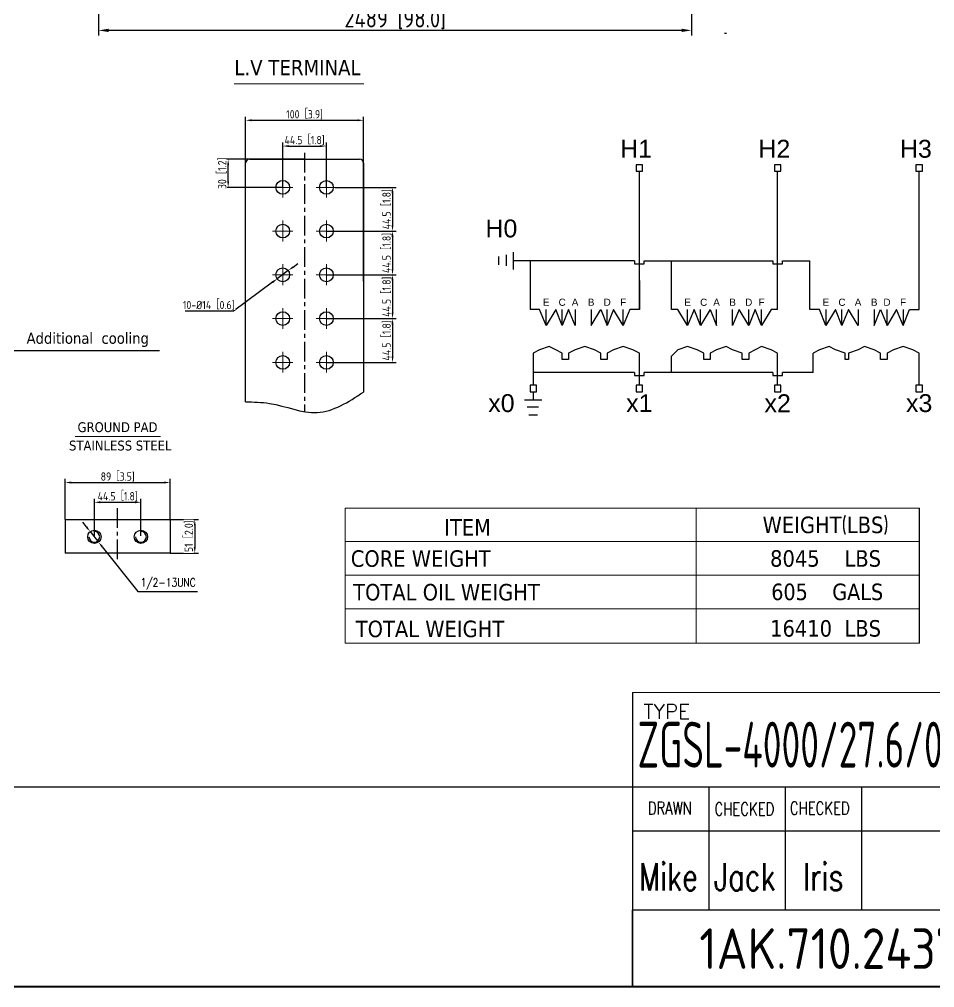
# Model space of a CAD drawing. Header units: millimetres. Extents: x 183355 to 194386, y -190559 to -183233.
# Drawn here: x 187195 to 191037, y -190292 to -186230 of the extents above; entities that cross this region are included whole.
import ezdxf
from ezdxf.enums import TextEntityAlignment as Align

# ---------------------------------------------------------------- set-up
doc = ezdxf.new("R2010")
doc.units = ezdxf.units.MM
doc.header["$LTSCALE"] = 13
for name, pattern in [('CENTERX2', [101.6, 63.5, -12.7, 12.7, -12.7]), ('DASHED', [0.75, 0.5, -0.25]), ('点画线', [18, 12, -2, 2, -2])]:
    doc.linetypes.add(name, pattern=pattern)
for name, color, linetype in [('1', 4, 'Continuous'), ('2', 3, 'Continuous'), ('4虚线层', 6, 'DASHED')]:
    doc.layers.add(name, color=color, linetype=linetype)
for name, color, linetype, lineweight in [('2细实线', 3, 'Continuous', 20), ('中心线层', 1, '点画线', 18), ('标注、文本', 3, 'Continuous', 25), ('铁心', 3, 'Continuous', 0)]:
    doc.layers.add(name, color=color, linetype=linetype, lineweight=lineweight)
doc.styles.add('Note Text (ANSI)', font='arial.ttf')
doc.styles.add('ROMANS', font='romans.shx', dxfattribs={"bigfont": 'whgtxt.shx'})
doc.styles.get("Standard").update_dxf_attribs({"font": 'gbenor.shx', "bigfont": 'gbcbig.shx'})
doc.styles.add('Tahoma$001', font='tahoma.ttf', dxfattribs={"height": 2.159784})
doc.styles.add('Tahoma_txtstyle_30.51_0_0', font='tahoma.ttf')
doc.dimstyles.new('丁晓菲', dxfattribs={"dimscale": 10, "dimtxt": 3.5, "dimasz": 2.5, "dimexe": 1.5, "dimexo": 0, "dimgap": 0.5, "dimtad": 1, "dimtoh": 1, "dimtxsty": 'Standard', "dimcen": 2.5, "dimclrd": 3, "dimclre": 3, "dimclrt": 2, "dimadec": 0, "dimazin": 0, "dimtfac": 1, "dimtmove": 0, "dimatfit": 2, "dimfxl": 1, "dimarcsym": 0})
doc.dimstyles.new('英寸 1-10', dxfattribs={"dimscale": 14, "dimtxt": 3.5, "dimasz": 2, "dimexe": 1.5, "dimexo": 0.5, "dimgap": 0.5, "dimtad": 1, "dimtoh": 1, "dimdec": 1, "dimdsep": 46, "dimtxsty": 'Standard', "dimcen": 2.5, "dimclrd": 3, "dimclre": 3, "dimclrt": 3, "dimadec": 0, "dimazin": 2, "dimtfac": 1, "dimtdec": 1, "dimtmove": 0, "dimatfit": 2, "dimfxl": 1, "dimarcsym": 0})

# ---------------------------------------------------------------- blocks, each defined once
blk = doc.blocks.new('*D27')
at = {"layer": 'Defpoints', "color": 0}
for p in [(188639.2, -186653.5), (188639.2, -187328.6), (188144.2, -187366.2)]:
    blk.add_point(p, dxfattribs=at)
at = {"layer": '标注、文本', "color": 3, "lineweight": -2}
for p, q in [((188144.2, -187366.2), (188144.2, -186638.5)), ((188169.2, -186653.5), (188614.2, -186653.5)), ((188639.2, -187328.6), (188639.2, -186638.5))]:
    blk.add_line(p, q, dxfattribs=at)
at = {"layer": '标注、文本', "color": 3}
for points in [[(188169.2, -186649.3), (188169.2, -186657.7), (188144.2, -186653.5)], [(188614.2, -186649.3), (188614.2, -186657.7), (188639.2, -186653.5)]]:
    blk.add_solid(points, dxfattribs=at)
at = {"layer": '标注、文本', "color": 2, "insert": (188391.7, -186630), "char_height": 35, "attachment_point": 5, "bg_fill": 3, "box_fill_scale": 1.1, "bg_fill_color": 256, "bg_fill_true_color": 13158600, "bg_fill_transparency": 14579444}
blk.add_mtext('100［3.9]', dxfattribs=at)
blk = doc.blocks.new('*D28')
at = {"layer": 'Defpoints', "color": 0}
for p in [(188391.8, -186817.1), (188300.1, -186934.7)]:
    blk.add_point(p, dxfattribs=at)
at = {"layer": '标注、文本', "color": 3, "lineweight": -2}
for p, q in [((188391.8, -186817.1), (188056.1, -186817.1)), ((188071.1, -186909.7), (188071.1, -186842.1)), ((188300.1, -186934.7), (188056.1, -186934.7))]:
    blk.add_line(p, q, dxfattribs=at)
at = {"layer": '标注、文本', "color": 3}
for points in [[(188066.9, -186842.1), (188075.2, -186842.1), (188071.1, -186817.1)], [(188066.9, -186909.7), (188075.2, -186909.7), (188071.1, -186934.7)]]:
    blk.add_solid(points, dxfattribs=at)
at = {"layer": '标注、文本', "color": 2, "insert": (188047.6, -186875.9), "char_height": 35, "attachment_point": 5, "rotation": 90, "bg_fill": 3, "box_fill_scale": 1.1, "bg_fill_color": 256, "bg_fill_true_color": 13158600, "bg_fill_transparency": 4748332}
blk.add_mtext('30［1.2]', dxfattribs=at)
at = {"layer": 'Defpoints', "color": 0}
blk.add_point((188071.1, -186817.1), dxfattribs=at)
blk = doc.blocks.new('*D29')
at = {"layer": 'Defpoints', "color": 0}
for p in [(188300.1, -186934.7), (188483.6, -186934.7)]:
    blk.add_point(p, dxfattribs=at)
at = {"layer": '标注、文本', "color": 3, "lineweight": -2}
for p, q in [((188300.1, -186934.7), (188300.1, -186746.4)), ((188325.1, -186761.4), (188458.6, -186761.4)), ((188483.6, -186934.7), (188483.6, -186746.4))]:
    blk.add_line(p, q, dxfattribs=at)
at = {"layer": '标注、文本', "color": 3}
for points in [[(188325.1, -186757.3), (188325.1, -186765.6), (188300.1, -186761.4)], [(188458.6, -186757.3), (188458.6, -186765.6), (188483.6, -186761.4)]]:
    blk.add_solid(points, dxfattribs=at)
at = {"layer": '标注、文本', "color": 2, "insert": (188391.8, -186738), "char_height": 35, "attachment_point": 5, "bg_fill": 3, "box_fill_scale": 1.1, "bg_fill_color": 256, "bg_fill_true_color": 13158600, "bg_fill_transparency": 93}
blk.add_mtext('44.5［1.8]', dxfattribs=at)
at = {"layer": 'Defpoints', "color": 0}
blk.add_point((188483.6, -186761.4), dxfattribs=at)
blk = doc.blocks.new('*D30')
at = {"layer": 'Defpoints', "color": 0}
for p in [(188519.8, -186934.7), (188483.5, -187118.3)]:
    blk.add_point(p, dxfattribs=at)
at = {"layer": '标注、文本', "color": 3, "lineweight": -2}
for p, q in [((188519.8, -186934.7), (188776.1, -186934.8)), ((188761.1, -186959.8), (188761, -187093.4)), ((188483.5, -187118.3), (188776, -187118.4))]:
    blk.add_line(p, q, dxfattribs=at)
at = {"layer": '标注、文本', "color": 3}
for points in [[(188756.9, -186959.8), (188765.3, -186959.8), (188761.1, -186934.8)], [(188756.9, -187093.4), (188765.2, -187093.4), (188761, -187118.4)]]:
    blk.add_solid(points, dxfattribs=at)
at = {"layer": '标注、文本', "color": 2, "insert": (188737.6, -187026.6), "char_height": 35, "attachment_point": 5, "rotation": 89.979, "bg_fill": 3, "box_fill_scale": 1.1, "bg_fill_color": 256, "bg_fill_true_color": 13158600, "bg_fill_transparency": 14579444}
blk.add_mtext('44.5［1.8]', dxfattribs=at)
at = {"layer": 'Defpoints', "color": 0}
blk.add_point((188761, -187118.4), dxfattribs=at)
blk = doc.blocks.new('*D31')
at = {"layer": 'Defpoints', "color": 0}
for p in [(188323.3, -187284.1), (188276.8, -187318.4)]:
    blk.add_point(p, dxfattribs=at)
at = {"layer": '标注、文本', "color": 3, "lineweight": -2}
for p, q in [((188343.4, -187269.3), (188363.6, -187254.5)), ((188323.3, -187284.1), (188276.8, -187318.4)), ((188256.6, -187333.2), (188093, -187453.6)), ((188093, -187453.6), (187890.4, -187453.6))]:
    blk.add_line(p, q, dxfattribs=at)
at = {"layer": '标注、文本', "color": 3}
for points in [[(188341, -187265.9), (188345.9, -187272.7), (188323.3, -187284.1)], [(188254.2, -187329.8), (188259.1, -187336.5), (188276.8, -187318.4)]]:
    blk.add_solid(points, dxfattribs=at)
at = {"layer": '标注、文本', "color": 2, "insert": (187989.2, -187430.1), "char_height": 35, "attachment_point": 5, "bg_fill": 3, "box_fill_scale": 1.1, "bg_fill_color": 256, "bg_fill_true_color": 13158600, "bg_fill_transparency": 14579444}
blk.add_mtext('10-%%C14［0.6]', dxfattribs=at)
blk = doc.blocks.new('*D107')
at = {"layer": '2细实线', "color": 3, "linetype": 'ByBlock', "lineweight": -2}
for p, q in [((187527.5, -185743.8), (187527.5, -186297.1)), ((190016.5, -185969.3), (190016.5, -186297.1)), ((189974.5, -186276.1), (187569.5, -186276.1))]:
    blk.add_line(p, q, dxfattribs=at)
at = {"layer": '2细实线', "color": 3, "linetype": 'ByBlock'}
for points in [[(187569.5, -186269.1), (187569.5, -186283.1), (187527.5, -186276.1)], [(189974.5, -186269.1), (189974.5, -186283.1), (190016.5, -186276.1)]]:
    blk.add_solid(points, dxfattribs=at)
at = {"layer": 'Defpoints', "color": 0, "linetype": 'ByBlock'}
for p in [(187527.5, -185736.8), (190016.5, -185962.3), (187527.5, -186276.1)]:
    blk.add_point(p, dxfattribs=at)
at = {"layer": '2细实线', "color": 3, "linetype": 'ByBlock', "insert": (188772, -186230.9), "char_height": 73.5, "attachment_point": 5}
blk.add_mtext('2489 [98.0]', dxfattribs=at)
blk = doc.blocks.new('*D108')
at = {"layer": 'Defpoints', "color": 0}
for p in [(188526.2, -187118.3), (188483.5, -187301.8)]:
    blk.add_point(p, dxfattribs=at)
at = {"layer": '标注、文本', "color": 3, "lineweight": -2}
for p, q in [((188526.2, -187118.3), (188776.1, -187118.4)), ((188761.1, -187143.4), (188761, -187276.9)), ((188483.5, -187301.8), (188776, -187301.9))]:
    blk.add_line(p, q, dxfattribs=at)
at = {"layer": '标注、文本', "color": 3}
for points in [[(188756.9, -187143.4), (188765.3, -187143.4), (188761.1, -187118.4)], [(188756.9, -187276.9), (188765.2, -187276.9), (188761, -187301.9)]]:
    blk.add_solid(points, dxfattribs=at)
at = {"layer": '标注、文本', "color": 2, "insert": (188737.6, -187210.1), "char_height": 35, "attachment_point": 5, "rotation": 89.979, "bg_fill": 3, "box_fill_scale": 1.1, "bg_fill_color": 256, "bg_fill_true_color": 13158600, "bg_fill_transparency": 4731708}
blk.add_mtext('44.5［1.8]', dxfattribs=at)
at = {"layer": 'Defpoints', "color": 0}
blk.add_point((188761, -187301.9), dxfattribs=at)
blk = doc.blocks.new('*D109')
at = {"layer": 'Defpoints', "color": 0}
for p in [(188526.2, -187301.8), (188483.5, -187485.4)]:
    blk.add_point(p, dxfattribs=at)
at = {"layer": '标注、文本', "color": 3, "lineweight": -2}
for p, q in [((188526.2, -187301.8), (188776.1, -187301.9)), ((188761.1, -187326.9), (188761, -187460.5)), ((188483.5, -187485.4), (188776, -187485.5))]:
    blk.add_line(p, q, dxfattribs=at)
at = {"layer": '标注、文本', "color": 3}
for points in [[(188756.9, -187326.9), (188765.3, -187326.9), (188761.1, -187301.9)], [(188756.9, -187460.5), (188765.2, -187460.5), (188761, -187485.5)]]:
    blk.add_solid(points, dxfattribs=at)
at = {"layer": '标注、文本', "color": 2, "insert": (188737.6, -187393.7), "char_height": 35, "attachment_point": 5, "rotation": 89.979, "bg_fill": 3, "box_fill_scale": 1.1, "bg_fill_color": 256, "bg_fill_true_color": 13158600, "bg_fill_transparency": 4539788}
blk.add_mtext('44.5［1.8]', dxfattribs=at)
at = {"layer": 'Defpoints', "color": 0}
blk.add_point((188761, -187485.5), dxfattribs=at)
blk = doc.blocks.new('*D110')
at = {"layer": 'Defpoints', "color": 0}
for p in [(188526.2, -187485.4), (188483.5, -187669)]:
    blk.add_point(p, dxfattribs=at)
at = {"layer": '标注、文本', "color": 3, "lineweight": -2}
for p, q in [((188526.2, -187485.4), (188776.1, -187485.5)), ((188761.1, -187510.5), (188761, -187644.1)), ((188483.5, -187669), (188776, -187669.1))]:
    blk.add_line(p, q, dxfattribs=at)
at = {"layer": '标注、文本', "color": 3}
for points in [[(188756.9, -187510.5), (188765.3, -187510.5), (188761.1, -187485.5)], [(188756.9, -187644.1), (188765.2, -187644.1), (188761, -187669.1)]]:
    blk.add_solid(points, dxfattribs=at)
at = {"layer": '标注、文本', "color": 2, "insert": (188737.6, -187577.3), "char_height": 35, "attachment_point": 5, "rotation": 89.979, "bg_fill": 3, "box_fill_scale": 1.1, "bg_fill_color": 256, "bg_fill_true_color": 13158600, "bg_fill_transparency": 4595452}
blk.add_mtext('44.5［1.8]', dxfattribs=at)
at = {"layer": 'Defpoints', "color": 0}
blk.add_point((188761, -187669.1), dxfattribs=at)
blk = doc.blocks.new('*D111')
at = {"layer": 'Defpoints', "color": 0}
for p in [(187827.2, -188328.4), (187827.2, -188469.2)]:
    blk.add_point(p, dxfattribs=at)
at = {"layer": '标注、文本', "color": 3, "lineweight": -2}
for p, q in [((187827.2, -188328.4), (187945.9, -188328.4)), ((187930.9, -188353.4), (187930.9, -188444.2)), ((187827.2, -188469.2), (187945.9, -188469.2))]:
    blk.add_line(p, q, dxfattribs=at)
at = {"layer": '标注、文本', "color": 3}
for points in [[(187926.8, -188353.4), (187935.1, -188353.4), (187930.9, -188328.4)], [(187926.8, -188444.2), (187935.1, -188444.2), (187930.9, -188469.2)]]:
    blk.add_solid(points, dxfattribs=at)
at = {"layer": '标注、文本', "color": 2, "insert": (187907.5, -188398.8), "char_height": 35, "attachment_point": 5, "rotation": 90, "bg_fill": 3, "box_fill_scale": 1.1, "bg_fill_color": 256, "bg_fill_true_color": 13158600, "bg_fill_transparency": 3407924}
blk.add_mtext('51［2.0]', dxfattribs=at)
at = {"layer": 'Defpoints', "color": 0}
blk.add_point((187930.9, -188469.2), dxfattribs=at)
blk = doc.blocks.new('*D114')
at = {"layer": 'Defpoints', "color": 0}
for p in [(187492, -188379.2), (187526.8, -188422.9)]:
    blk.add_point(p, dxfattribs=at)
at = {"layer": '标注、文本', "color": 3, "lineweight": -2}
for p, q in [((187476.4, -188359.6), (187460.9, -188340.1)), ((187492, -188379.2), (187526.8, -188422.9)), ((187542.4, -188442.4), (187691.8, -188629.8)), ((187691.8, -188629.8), (187942.1, -188629.8))]:
    blk.add_line(p, q, dxfattribs=at)
at = {"layer": '标注、文本', "color": 3}
for points in [[(187479.7, -188357), (187473.2, -188362.2), (187492, -188379.2)], [(187545.7, -188439.8), (187539.2, -188445), (187526.8, -188422.9)]]:
    blk.add_solid(points, dxfattribs=at)
at = {"layer": '标注、文本', "color": 2, "insert": (187819.4, -188598.2), "char_height": 35, "attachment_point": 5, "bg_fill": 3, "box_fill_scale": 1.1, "bg_fill_color": 256, "bg_fill_true_color": 13158600, "bg_fill_transparency": 9670876}
blk.add_mtext('{\\Fromans,gbcbig|c134;\\W0.8;1/2-13UNC}', dxfattribs=at)
blk = doc.blocks.new('*D112')
at = {"layer": 'Defpoints', "color": 0}
for p in [(187509.4, -188396.6), (187705, -188396.6)]:
    blk.add_point(p, dxfattribs=at)
at = {"layer": '标注、文本', "color": 3, "lineweight": -2}
for p, q in [((187509.4, -188396.6), (187509.4, -188240.9)), ((187705, -188396.6), (187705, -188240.9)), ((187534.4, -188255.9), (187680, -188255.9))]:
    blk.add_line(p, q, dxfattribs=at)
at = {"layer": '标注、文本', "color": 3}
for points in [[(187534.4, -188251.7), (187534.4, -188260.1), (187509.4, -188255.9)], [(187680, -188251.7), (187680, -188260.1), (187705, -188255.9)]]:
    blk.add_solid(points, dxfattribs=at)
at = {"layer": '标注、文本', "color": 2, "insert": (187607.2, -188232.4), "char_height": 35, "attachment_point": 5, "bg_fill": 3, "box_fill_scale": 1.1, "bg_fill_color": 256, "bg_fill_true_color": 13158600, "bg_fill_transparency": 93}
blk.add_mtext('44.5［1.8]', dxfattribs=at)
at = {"layer": 'Defpoints', "color": 0}
blk.add_point((187705, -188255.9), dxfattribs=at)
blk = doc.blocks.new('*D113')
at = {"layer": 'Defpoints', "color": 0}
for p in [(187827.2, -188173.1), (187387.2, -188328.4), (187827.2, -188328.4)]:
    blk.add_point(p, dxfattribs=at)
at = {"layer": '标注、文本', "color": 3, "lineweight": -2}
for p, q in [((187387.2, -188328.4), (187387.2, -188158.1)), ((187827.2, -188328.4), (187827.2, -188158.1)), ((187412.2, -188173.1), (187802.2, -188173.1))]:
    blk.add_line(p, q, dxfattribs=at)
at = {"layer": '标注、文本', "color": 3}
for points in [[(187412.2, -188168.9), (187412.2, -188177.3), (187387.2, -188173.1)], [(187802.2, -188168.9), (187802.2, -188177.3), (187827.2, -188173.1)]]:
    blk.add_solid(points, dxfattribs=at)
at = {"layer": '标注、文本', "color": 2, "insert": (187607.2, -188149.7), "char_height": 35, "attachment_point": 5, "bg_fill": 3, "box_fill_scale": 1.1, "bg_fill_color": 256, "bg_fill_true_color": 13158600, "bg_fill_transparency": 10612688}
blk.add_mtext('89［3.5]', dxfattribs=at)

msp = doc.modelspace()

# ---------------------------------------------------------------- linework, layer by layer
at = {"layer": '1', "color": 1, "linetype": 'CENTERX2', "lineweight": -3, "ltscale": 0.1}
for p, q in [((188391.844, -186789.721), (188391.645, -187875.884)), ((187607.217, -188495.043), (187607.217, -188276.131))]:
    msp.add_line(p, q, dxfattribs=at)
at = {"layer": '1'}
for p, q in [((187387.217, -188328.433), (187827.217, -188328.433)), ((187827.217, -188328.433), (187827.217, -188469.233)), ((187827.217, -188469.233), (187387.217, -188469.233))]:
    msp.add_line(p, q, dxfattribs=at)
for centre, radius in [((188483.412, -187485.383), 28.875), ((188299.944, -187668.917), 28.875), ((188483.412, -187668.946), 28.875), ((187509.427, -188401.033), 27.94), ((187705.007, -188401.033), 27.94)]:
    msp.add_circle(centre, radius, dxfattribs=at)
for centre, start, end in [((188160.667, -186833.604), 90, 180), ((188622.667, -186833.604), 0, 90)]:
    msp.add_arc(centre, 16.5, start, end, dxfattribs=at)
at = {"layer": '2'}
for p, q in [((189776.851, -187242.739), (189338.101, -187242.739)), ((189817.351, -187242.739), (190357.351, -187242.739)), ((190397.851, -187242.739), (190512.601, -187242.739)), ((189768.058, -189054.561), (189768.058, -190287.936)), ((183995.863, -189449.241), (193468.183, -189449.241)), ((190088.735, -189449.241), (190088.735, -189966.462)), ((190409.413, -189449.241), (190409.413, -189966.462)), ((190730.09, -189449.241), (190730.09, -189966.462)), ((189768.058, -189634.247), (191371.445, -189634.247)), ((189768.058, -189966.462), (191371.445, -189966.462)), ((189768.058, -190287.139), (189768.058, -189966.462))]:
    msp.add_line(p, q, dxfattribs=at)
at = {"layer": '2', "linetype": 'Continuous'}
for p, q in [((189776.851, -187242.739), (189776.851, -187256.239)), ((189776.851, -187256.239), (189817.351, -187256.239)), ((189817.351, -187256.239), (189817.351, -187242.739)), ((189932.101, -187446.739), (189932.101, -187242.739)), ((190357.351, -187242.739), (190357.351, -187256.239)), ((190357.351, -187256.239), (190397.851, -187256.239)), ((190397.851, -187256.239), (190397.851, -187242.739)), ((190512.601, -187446.739), (190512.601, -187242.739))]:
    msp.add_line(p, q, dxfattribs=at)
for points in [[(189810.601, -186853.848), (189810.601, -186840.348), (189797.101, -186840.348), (189783.601, -186840.348), (189783.601, -186853.848), (189783.601, -186867.348), (189797.101, -186867.348), (189810.601, -186867.348), (189810.601, -186853.848)], [(190391.101, -186853.848), (190391.101, -186840.348), (190377.601, -186840.348), (190364.101, -186840.348), (190364.101, -186853.848), (190364.101, -186867.348), (190377.601, -186867.348), (190391.101, -186867.348), (190391.101, -186853.848)], [(190985.101, -186853.848), (190985.101, -186840.348), (190971.601, -186840.348), (190958.101, -186840.348), (190958.101, -186853.848), (190958.101, -186867.348), (190971.601, -186867.348), (190985.101, -186867.348), (190985.101, -186853.848)], [(189797.101, -187446.739), (189797.101, -186867.348)], [(190377.601, -187446.739), (190377.601, -186867.348)], [(190971.601, -187446.739), (190971.601, -186867.348)], [(189338.101, -187242.739), (189338.101, -187446.739)], [(189797.101, -187446.739), (189797.101, -187325.239), (189797.101, -187446.739)], [(189473.101, -187514.239), (189446.101, -187446.739), (189405.601, -187514.239), (189378.601, -187446.739), (189338.101, -187446.739)], [(189405.601, -187514.239), (189405.601, -187446.739)], [(189527.101, -187446.739), (189527.101, -187514.239), (189500.101, -187446.739), (189473.101, -187514.239), (189473.101, -187446.739)], [(189594.601, -187446.739), (189594.601, -187514.239), (189635.101, -187446.739), (189662.101, -187514.239), (189662.101, -187446.739)], [(189689.101, -187446.739), (189662.101, -187514.239)], [(189729.601, -187514.239), (189689.101, -187446.739)], [(189797.101, -187446.739), (189756.601, -187446.739), (189729.601, -187514.239), (189729.601, -187446.739)], [(189999.601, -187514.239), (189959.101, -187446.739), (189932.101, -187446.739)], [(190094.101, -187446.739), (190053.601, -187514.239), (190026.601, -187446.739), (189999.601, -187514.239), (189999.601, -187446.739)], [(190053.601, -187514.239), (190053.601, -187446.739)], [(190094.101, -187446.739), (190121.101, -187514.239)], [(190121.101, -187514.239), (190121.101, -187446.739)], [(190377.601, -187446.739), (190350.601, -187446.739), (190310.101, -187514.239), (190283.101, -187446.739), (190256.101, -187514.239), (190215.601, -187446.739), (190188.601, -187514.239), (190188.601, -187446.739)], [(190256.101, -187514.239), (190256.101, -187446.739)], [(190310.101, -187514.239), (190310.101, -187446.739)], [(190580.101, -187446.739), (190580.101, -187514.239), (190553.101, -187446.739), (190512.601, -187446.739)], [(190715.101, -187446.739), (190715.101, -187514.239), (190674.601, -187446.739), (190647.601, -187514.239), (190620.601, -187446.739), (190580.101, -187514.239)], [(190647.601, -187514.239), (190647.601, -187446.739)], [(190782.601, -187446.739), (190782.601, -187514.239), (190809.601, -187446.739), (190836.601, -187514.239), (190836.601, -187446.739)], [(190877.101, -187446.739), (190836.601, -187514.239)], [(190904.101, -187446.739), (190904.101, -187514.239), (190877.101, -187446.739)], [(190904.101, -187514.239), (190931.101, -187446.739), (190971.601, -187446.739)], [(189473.101, -187629.944), (189446.101, -187616.444), (189419.101, -187602.944), (189378.601, -187616.444), (189351.601, -187629.944)], [(189351.601, -187629.944), (189351.601, -187764.944)], [(189473.101, -187656.944), (189473.101, -187629.944)], [(189635.101, -187629.944), (189608.101, -187616.444), (189567.601, -187602.944), (189527.101, -187616.444), (189500.101, -187629.944)], [(189500.101, -187629.944), (189500.101, -187656.944)], [(189635.101, -187656.944), (189635.101, -187629.944)], [(189797.101, -187629.944), (189770.101, -187616.444), (189729.601, -187602.944), (189689.101, -187616.444), (189662.101, -187629.944)], [(189662.101, -187629.944), (189662.101, -187656.944)], [(189797.101, -187764.944), (189797.101, -187629.944)], [(190067.101, -187629.944), (190040.101, -187616.444), (189999.601, -187602.944), (189959.101, -187616.444), (189932.101, -187643.444)], [(190067.101, -187656.944), (190067.101, -187629.944)], [(190229.101, -187629.944), (190188.601, -187616.444), (190161.601, -187602.944), (190121.101, -187616.444), (190094.101, -187629.944)], [(190094.101, -187629.944), (190094.101, -187656.944)], [(190229.101, -187656.944), (190229.101, -187629.944)], [(190377.601, -187629.944), (190350.601, -187616.444), (190310.101, -187602.944), (190283.101, -187616.444), (190256.101, -187629.944)], [(190256.101, -187629.944), (190256.101, -187656.944)], [(190377.601, -187764.944), (190377.601, -187629.944)], [(190377.601, -187629.944), (190377.601, -187629.944)], [(190661.101, -187629.944), (190620.601, -187616.444), (190593.601, -187602.944), (190553.101, -187616.444), (190526.101, -187629.944)], [(190526.101, -187710.944), (190526.101, -187629.944)], [(190661.101, -187656.944), (190661.101, -187629.944)], [(190809.601, -187629.944), (190782.601, -187616.444), (190742.101, -187602.944), (190715.101, -187616.444), (190674.601, -187629.944)], [(190674.601, -187629.944), (190674.601, -187656.944)], [(190809.601, -187656.944), (190809.601, -187629.944)], [(190971.601, -187629.944), (190944.601, -187616.444), (190904.101, -187602.944), (190863.601, -187616.444), (190836.601, -187629.944)], [(190836.601, -187629.944), (190836.601, -187656.944)], [(190971.601, -187764.944), (190971.601, -187629.944)], [(190971.601, -187629.944), (190971.601, -187629.944)], [(189500.101, -187656.944), (189473.101, -187656.944)], [(189662.101, -187656.944), (189635.101, -187656.944)], [(189932.101, -187710.944), (189932.101, -187643.444)], [(190094.101, -187656.944), (190067.101, -187656.944)], [(190256.101, -187656.944), (190229.101, -187656.944)], [(190674.601, -187656.944), (190661.101, -187656.944)], [(190836.601, -187656.944), (190809.601, -187656.944)], [(189776.588, -187710.944), (189351.601, -187710.944)], [(189776.588, -187710.944), (189776.588, -187724.444), (189790.088, -187724.444), (189817.088, -187724.444), (189817.088, -187710.944)], [(190357.088, -187710.944), (189817.088, -187710.944)], [(190357.088, -187710.944), (190357.088, -187724.444), (190370.588, -187724.444), (190397.588, -187724.444), (190397.588, -187710.944)], [(190526.101, -187710.944), (190397.588, -187710.944)], [(189365.101, -187778.444), (189365.101, -187764.944), (189351.601, -187764.944), (189338.101, -187764.944), (189338.101, -187778.444), (189338.101, -187791.944), (189351.601, -187791.944), (189365.101, -187791.944), (189365.101, -187778.444)], [(189810.601, -187778.444), (189810.601, -187764.944), (189797.101, -187764.944), (189783.601, -187764.944), (189783.601, -187778.444), (189783.601, -187791.944), (189797.101, -187791.944), (189810.601, -187791.944), (189810.601, -187778.444)], [(190391.101, -187778.444), (190391.101, -187764.944), (190377.601, -187764.944), (190364.101, -187764.944), (190364.101, -187778.444), (190364.101, -187791.944), (190377.601, -187791.944), (190391.101, -187791.944), (190391.101, -187778.444)], [(190985.101, -187778.444), (190985.101, -187764.944), (190971.601, -187764.944), (190958.101, -187764.944), (190958.101, -187778.444), (190958.101, -187791.944), (190971.601, -187791.944), (190985.101, -187791.944), (190985.101, -187778.444)]]:
    msp.add_lwpolyline(points, dxfattribs=at)
at = {"layer": '4虚线层', "ltscale": 2}
msp.add_line((190162.613, -186289.254), (190154.613, -186289.254), dxfattribs=at)
at = {"layer": '中心线层'}
for p, q in [((188483.426, -187441.057), (188483.398, -187528.606)), ((188257.32, -187485.354), (188342.568, -187485.354)), ((188526.036, -187485.396), (188440.788, -187485.37)), ((188299.944, -187624.591), (188299.944, -187712.14)), ((188483.426, -187624.619), (188483.398, -187712.168)), ((188257.32, -187668.917), (188342.568, -187668.917)), ((188526.036, -187668.959), (188440.788, -187668.932))]:
    msp.add_line(p, q, dxfattribs=at)
at = {"layer": '标注、文本'}
for p, q in [((189206.794, -187260.142), (189206.794, -187224.962)), ((189239.381, -187264.259), (189239.381, -187217.477)), ((189269.346, -187278.854), (189269.346, -187206.624)), ((189338.101, -187242.739), (189269.346, -187242.739)), ((187150.524, -187618.601), (187783.533, -187618.601)), ((189351.601, -187791.944), (189351.601, -187827.595)), ((189387.717, -187827.595), (189315.486, -187827.595)), ((189373.121, -187857.561), (189326.339, -187857.561)), ((189369.004, -187890.147), (189333.825, -187890.147)), ((190972.813, -188847.332), (190972.813, -188280.08))]:
    msp.add_line(p, q, dxfattribs=at)
msp.add_open_spline([(188144.167, -187834.657), (188177.836, -187835.143), (188279.05, -187836.602), (188451.031, -187915.391), (188575.495, -187835.054), (188639.167, -187793.956)], degree=3, knots=[0, 0, 0, 0, 73.60943979, 221.28127785, 375.94621417, 375.94621417, 375.94621417, 375.94621417], dxfattribs=at)
at = {"layer": '铁心'}
for p, q in [((188641.178, -186500.191), (188096.91, -186500.191)), ((187428.777, -187979.443), (187787.481, -187979.443)), ((188562.394, -188280.08), (188562.394, -188515.848)), ((188562.394, -188515.848), (188562.394, -188280.08)), ((188562.394, -188280.08), (190972.813, -188280.08)), ((190035.233, -188280.08), (190035.233, -188468.695)), ((190035.233, -188468.695), (190035.233, -188280.08)), ((188562.394, -188420.867), (190972.813, -188420.867)), ((190035.233, -188686.532), (190035.233, -188468.695)), ((190035.233, -188468.695), (190035.233, -188686.532)), ((188562.394, -188847.332), (188562.394, -188515.848)), ((188562.394, -188515.848), (188562.394, -188847.332)), ((188562.394, -188562.24), (190972.813, -188562.24)), ((190035.233, -188847.332), (190035.233, -188686.532)), ((190035.233, -188686.532), (190035.233, -188847.332)), ((188562.394, -188703.613), (190972.813, -188703.613)), ((188562.394, -188847.332), (190972.813, -188847.332)), ((189768.058, -189054.561), (193468.183, -189054.561))]:
    msp.add_line(p, q, dxfattribs=at)

# ---------------------------------------------------------------- texts
at = {"layer": '1', "color": 4, "width": 0.7}
msp.add_text('ZGSL-4000/27.6/0.6', height=192.4065, dxfattribs=at).set_placement((189789.333, -189369.04))
at = {"layer": '1', "color": 4}
msp.add_text('1AK.710.2437', height=170.20575, dxfattribs=at).set_placement((190048.906, -190213.724))
at = {"layer": '2', "style": 'Note Text (ANSI)'}
for s, p in [('H1', (189850.296, -186810.341)), ('H2', (190430.796, -186810.341)), ('H3', (191024.796, -186810.341))]:
    msp.add_text(s, height=75, dxfattribs=at).set_placement(p, align=Align.RIGHT)
for s, height, p in [('H0', 75, (189218.024, -187107.164)), ('E', 30, (189405.601, -187416.739)), ('C', 30, (189473.101, -187416.739)), ('A', 30, (189527.101, -187416.739)), ('B', 30, (189594.601, -187416.739)), ('D', 30, (189662.101, -187416.739)), ('F', 30, (189729.601, -187416.739)), ('E', 30, (189999.601, -187416.739)), ('C', 30, (190067.101, -187416.739)), ('A', 30, (190121.101, -187416.739)), ('B', 30, (190188.601, -187416.739)), ('D', 30, (190256.101, -187416.739)), ('F', 30, (190310.101, -187416.739)), ('E', 30, (190580.101, -187416.739)), ('C', 30, (190647.601, -187416.739)), ('A', 30, (190715.101, -187416.739)), ('B', 30, (190782.601, -187416.739)), ('D', 30, (190836.601, -187416.739)), ('F', 30, (190904.101, -187416.739)), ('x0', 75, (189218.024, -187839.944)), ('x1', 75, (189797.101, -187839.944)), ('x2', 75, (190377.601, -187839.944)), ('x3', 75, (190971.601, -187839.944))]:
    msp.add_text(s, height=height, dxfattribs=at).set_placement(p, align=Align.MIDDLE)
at = {"layer": '2', "style": 'ROMANS'}
msp.add_text('TYPE', height=61.6688, dxfattribs=at).set_placement((189814.224, -189164.848))
at = {"layer": '2', "style": 'ROMANS', "width": 0.75}
for s, height, p in [('DRAWN', 54.2685, (189832.33, -189566.453)), ('CHECKED', 54.2685, (190112.325, -189569.892)), ('CHECKED', 54.2685, (190428.624, -189566.453)), ('Mike', 114.6151, (189795.859, -189884.227)), ('Jack', 114.6151, (190110.492, -189884.227)), ('lris', 114.6151, (190484.171, -189884.227))]:
    msp.add_text(s, height=height, dxfattribs=at).set_placement(p)
at = {"layer": '铁心'}
for s, height, style, p in [('L.V TERMINAL', 64.56572, 'Tahoma$001', (188096.717, -186464.313)), ('GROUND PAD  ', 41.32206, 'Tahoma$001', (187438.963, -187961.533)), ('STAINLESS STEEL ', 41.32206, 'Tahoma$001', (187403.072, -188038.553)), ('ITEM', 69.3189, 'Tahoma_txtstyle_30.51_0_0', (188977.681, -188395.893)), ('CORE WEIGHT', 69.31887, 'Tahoma_txtstyle_30.51_0_0', (188585.692, -188526.672)), ('8045    LBS', 69.31887, 'Tahoma_txtstyle_30.51_0_0', (190345.84, -188526.301)), ('TOTAL OIL WEIGHT', 69.31887, 'Tahoma_txtstyle_30.51_0_0', (188595.845, -188667.831)), ('TOTAL WEIGHT', 69.31887, 'Tahoma_txtstyle_30.51_0_0', (188606.648, -188821.819)), ('16410  LBS', 69.3189, 'Tahoma_txtstyle_30.51_0_0', (190345.755, -188819.625))]:
    msp.add_text(s, height=height, dxfattribs=dict(at, style=style)).set_placement(p)
at = {"layer": '铁心', "attachment_point": 1}
for s, insert, char_height, width, style in [('Additional  cooling', (187224.915, -187544.16), 46.95689, 541.37739, 'Tahoma$001'), ('WEIGHT{\\Fgbenor,gbcbig|c134;(}LBS{\\Fgbenor,gbcbig|c134;)}', (190314.339, -188316.064), 69.31887, 820.79241, 'Tahoma_txtstyle_30.51_0_0')]:
    msp.add_mtext(s, dxfattribs=dict(at, insert=insert, char_height=char_height, width=width, style=style))
at = {"layer": '铁心', "insert": (190350.628, -188667.743), "char_height": 69.31887, "attachment_point": 7, "style": 'Tahoma_txtstyle_30.51_0_0'}
msp.add_mtext('{\\W0.9851;605    GALS}', dxfattribs=at)

# ---------------------------------------------------------------- dimensions: what is measured, and where the dimension line sits
at = {"layer": '2细实线', "linetype": 'ByBlock'}
dim = msp.add_linear_dim(base=(187527.491, -186276.148), p1=(190016.491, -185962.339), p2=(187527.491, -185736.801), angle=180, dimstyle='英寸 1-10', override={"dimtxt": 5.25, "dimasz": 3}, dxfattribs=at)
dim.commit()
dim.dimension.update_dxf_attribs({"geometry": '*D107', "text_midpoint": (188771.991, -186230.881)})

# ---------------------------------------------------------------- next in the draw order: dimensions: what is measured, and where the dimension line sits
at = {"layer": '标注、文本'}
dim = msp.add_linear_dim(base=(188639.167, -186653.485), p1=(188144.167, -187366.173), p2=(188639.167, -187328.604), text='100［3.9]', dimstyle='丁晓菲', override={"dimtfill": 1, "dimarcsym": 1}, dxfattribs=at)
dim.commit()
dim.dimension.update_dxf_attribs({"geometry": '*D27', "text_midpoint": (188391.667, -186653.485), "dimtype": 160})

# ---------------------------------------------------------------- next in the draw order: linework, layer by layer
at = {"layer": '1'}
for p, q in [((188160.667, -186817.104), (188622.667, -186817.104)), ((188144.167, -187834.657), (188144.167, -186833.604)), ((188639.167, -186833.604), (188639.108, -187793.994))]:
    msp.add_line(p, q, dxfattribs=at)
for centre in [(188300.059, -186934.667), (188483.584, -186934.696), (188300.059, -187118.229), (188483.527, -187118.258), (188483.469, -187301.821)]:
    msp.add_circle(centre, 28.875, dxfattribs=at)
at = {"layer": '中心线层'}
for p, q in [((188483.598, -186890.369), (188483.571, -186977.918)), ((188257.435, -186934.667), (188342.682, -186934.667)), ((188300.059, -187073.903), (188300.059, -187161.452)), ((188483.541, -187073.932), (188483.513, -187161.481)), ((188257.435, -187118.229), (188342.682, -187118.229)), ((188526.151, -187118.271), (188440.903, -187118.245)), ((188483.483, -187257.494), (188483.456, -187345.043)), ((188526.093, -187301.834), (188440.845, -187301.807))]:
    msp.add_line(p, q, dxfattribs=at)

# ---------------------------------------------------------------- next in the draw order: dimensions: what is measured, and where the dimension line sits
at = {"layer": '标注、文本'}
dim = msp.add_linear_dim(base=(188071.053, -186817.104), p1=(188300.059, -186934.667), p2=(188391.84, -186817.104), angle=90, text='30［1.2]', dimstyle='丁晓菲', override={"dimtfill": 1, "dimarcsym": 1}, dxfattribs=at)
dim.commit()
dim.dimension.update_dxf_attribs({"geometry": '*D28', "text_midpoint": (188071.053, -186875.886), "dimtype": 160})
dim = msp.add_diameter_dim_2p(p1=(188323.287, -187284.119), p2=(188276.776, -187318.351), text='10-%%C14［0.6]', dimstyle='丁晓菲', override={"dimtfill": 1, "dimarcsym": 1}, dxfattribs=at)
dim.commit()
dim.dimension.update_dxf_attribs({"geometry": '*D31', "text_midpoint": (187989.214, -187453.614), "dimtype": 163})

# ---------------------------------------------------------------- next in the draw order: linework, layer by layer
at = {"layer": '1'}
for centre in [(188300.001, -187301.792), (188299.944, -187485.354)]:
    msp.add_circle(centre, 28.875, dxfattribs=at)
at = {"layer": '中心线层'}
for p, q in [((188300.059, -186890.341), (188300.059, -186977.89)), ((188300.001, -187257.466), (188300.001, -187345.015)), ((188257.377, -187301.792), (188342.625, -187301.792)), ((188299.944, -187441.028), (188299.944, -187528.577))]:
    msp.add_line(p, q, dxfattribs=at)

# ---------------------------------------------------------------- next in the draw order: dimensions: what is measured, and where the dimension line sits
at = {"layer": '标注、文本'}
dim = msp.add_linear_dim(base=(188483.584, -186761.437), p1=(188300.059, -186934.667), p2=(188483.584, -186934.696), text='44.5［1.8]', dimstyle='丁晓菲', override={"dimtfill": 1, "dimarcsym": 1}, dxfattribs=at)
dim.commit()
dim.dimension.update_dxf_attribs({"geometry": '*D29', "text_midpoint": (188391.821, -186761.437), "dimtype": 160})

# ---------------------------------------------------------------- next in the draw order: dimensions: what is measured, and where the dimension line sits
dim = msp.add_linear_dim(base=(188761.041, -187118.365), p1=(188519.848, -186934.714), p2=(188483.509, -187118.263), angle=269.979026, text='44.5［1.8]', dimstyle='丁晓菲', override={"dimtfill": 1, "dimarcsym": 1}, dxfattribs=at)
dim.commit()
dim.dimension.update_dxf_attribs({"geometry": '*D30', "text_midpoint": (188761.074, -187026.583), "dimtype": 160})

# ---------------------------------------------------------------- next in the draw order: linework, layer by layer
at = {"layer": '1', "const_width": 8.634}
msp.add_lwpolyline([(183995.863, -190287.936), (193468.183, -190287.936), (193468.183, -183479.706), (183995.863, -183479.706), (183995.863, -190287.936)], dxfattribs=at)
at = {"layer": '中心线层'}
msp.add_line((188526.2, -186934.716), (188440.953, -186934.685), dxfattribs=at)

# ---------------------------------------------------------------- next in the draw order: dimensions: what is measured, and where the dimension line sits
at = {"layer": '标注、文本'}
dim = msp.add_linear_dim(base=(188761.041, -187301.927), p1=(188526.2, -187118.279), p2=(188483.509, -187301.825), angle=269.979026, text='44.5［1.8]', dimstyle='丁晓菲', override={"dimtfill": 1, "dimarcsym": 1}, dxfattribs=at)
dim.commit()
dim.dimension.update_dxf_attribs({"geometry": '*D108', "text_midpoint": (188761.074, -187210.146), "dimtype": 160})
dim = msp.add_linear_dim(base=(187930.939, -188469.233), p1=(187827.217, -188328.433), p2=(187827.217, -188469.233), angle=90, text='51［2.0]', dimstyle='丁晓菲', override={"dimtfill": 1, "dimarcsym": 1}, dxfattribs=at)
dim.commit()
dim.dimension.update_dxf_attribs({"geometry": '*D111', "text_midpoint": (187907.474, -188398.833)})

# ---------------------------------------------------------------- next in the draw order: dimensions: what is measured, and where the dimension line sits
dim = msp.add_linear_dim(base=(188761.041, -187485.49), p1=(188526.2, -187301.841), p2=(188483.509, -187485.388), angle=269.979026, text='44.5［1.8]', dimstyle='丁晓菲', override={"dimtfill": 1, "dimarcsym": 1}, dxfattribs=at)
dim.commit()
dim.dimension.update_dxf_attribs({"geometry": '*D109', "text_midpoint": (188761.074, -187393.708), "dimtype": 160})
dim = msp.add_diameter_dim_2p(p1=(187492.014, -188379.183), p2=(187526.84, -188422.884), text='{\\Fromans,gbcbig|c134;\\W0.8;1/2-13UNC}', dimstyle='丁晓菲', override={"dimtfill": 1, "dimarcsym": 1}, dxfattribs=at)
dim.commit()
dim.dimension.update_dxf_attribs({"geometry": '*D114', "text_midpoint": (187819.43, -188629.84), "dimtype": 163})

# ---------------------------------------------------------------- next in the draw order: linework, layer by layer
for centre in [(187509.427, -188401.033), (187705.007, -188401.033)]:
    msp.add_arc(centre, 22.607, 180, 90, dxfattribs=at)

# ---------------------------------------------------------------- next in the draw order: dimensions: what is measured, and where the dimension line sits
dim = msp.add_linear_dim(base=(188761.041, -187669.052), p1=(188526.2, -187485.404), p2=(188483.509, -187668.951), angle=269.979026, text='44.5［1.8]', dimstyle='丁晓菲', override={"dimtfill": 1, "dimarcsym": 1}, dxfattribs=at)
dim.commit()
dim.dimension.update_dxf_attribs({"geometry": '*D110', "text_midpoint": (188761.074, -187577.271), "dimtype": 160})

# ---------------------------------------------------------------- next in the draw order: dimensions: what is measured, and where the dimension line sits
dim = msp.add_linear_dim(base=(187705.007, -188255.891), p1=(187509.427, -188396.633), p2=(187705.007, -188396.633), text='44.5［1.8]', dimstyle='丁晓菲', override={"dimtfill": 1, "dimarcsym": 1}, dxfattribs=at)
dim.commit()
dim.dimension.update_dxf_attribs({"geometry": '*D112', "text_midpoint": (187607.217, -188232.426)})

# ---------------------------------------------------------------- next in the draw order: dimensions: what is measured, and where the dimension line sits
dim = msp.add_linear_dim(base=(187827.217, -188173.109), p1=(187387.217, -188328.433), p2=(187827.217, -188328.433), text='89［3.5]', dimstyle='丁晓菲', override={"dimtfill": 1, "dimarcsym": 1}, dxfattribs=at)
dim.commit()
dim.dimension.update_dxf_attribs({"geometry": '*D113', "text_midpoint": (187607.217, -188149.651)})

# ---------------------------------------------------------------- next in the draw order: linework, layer by layer
at = {"layer": '1'}
msp.add_line((187387.217, -188328.433), (187387.217, -188469.233), dxfattribs=at)

doc.saveas('drawing.dxf')
